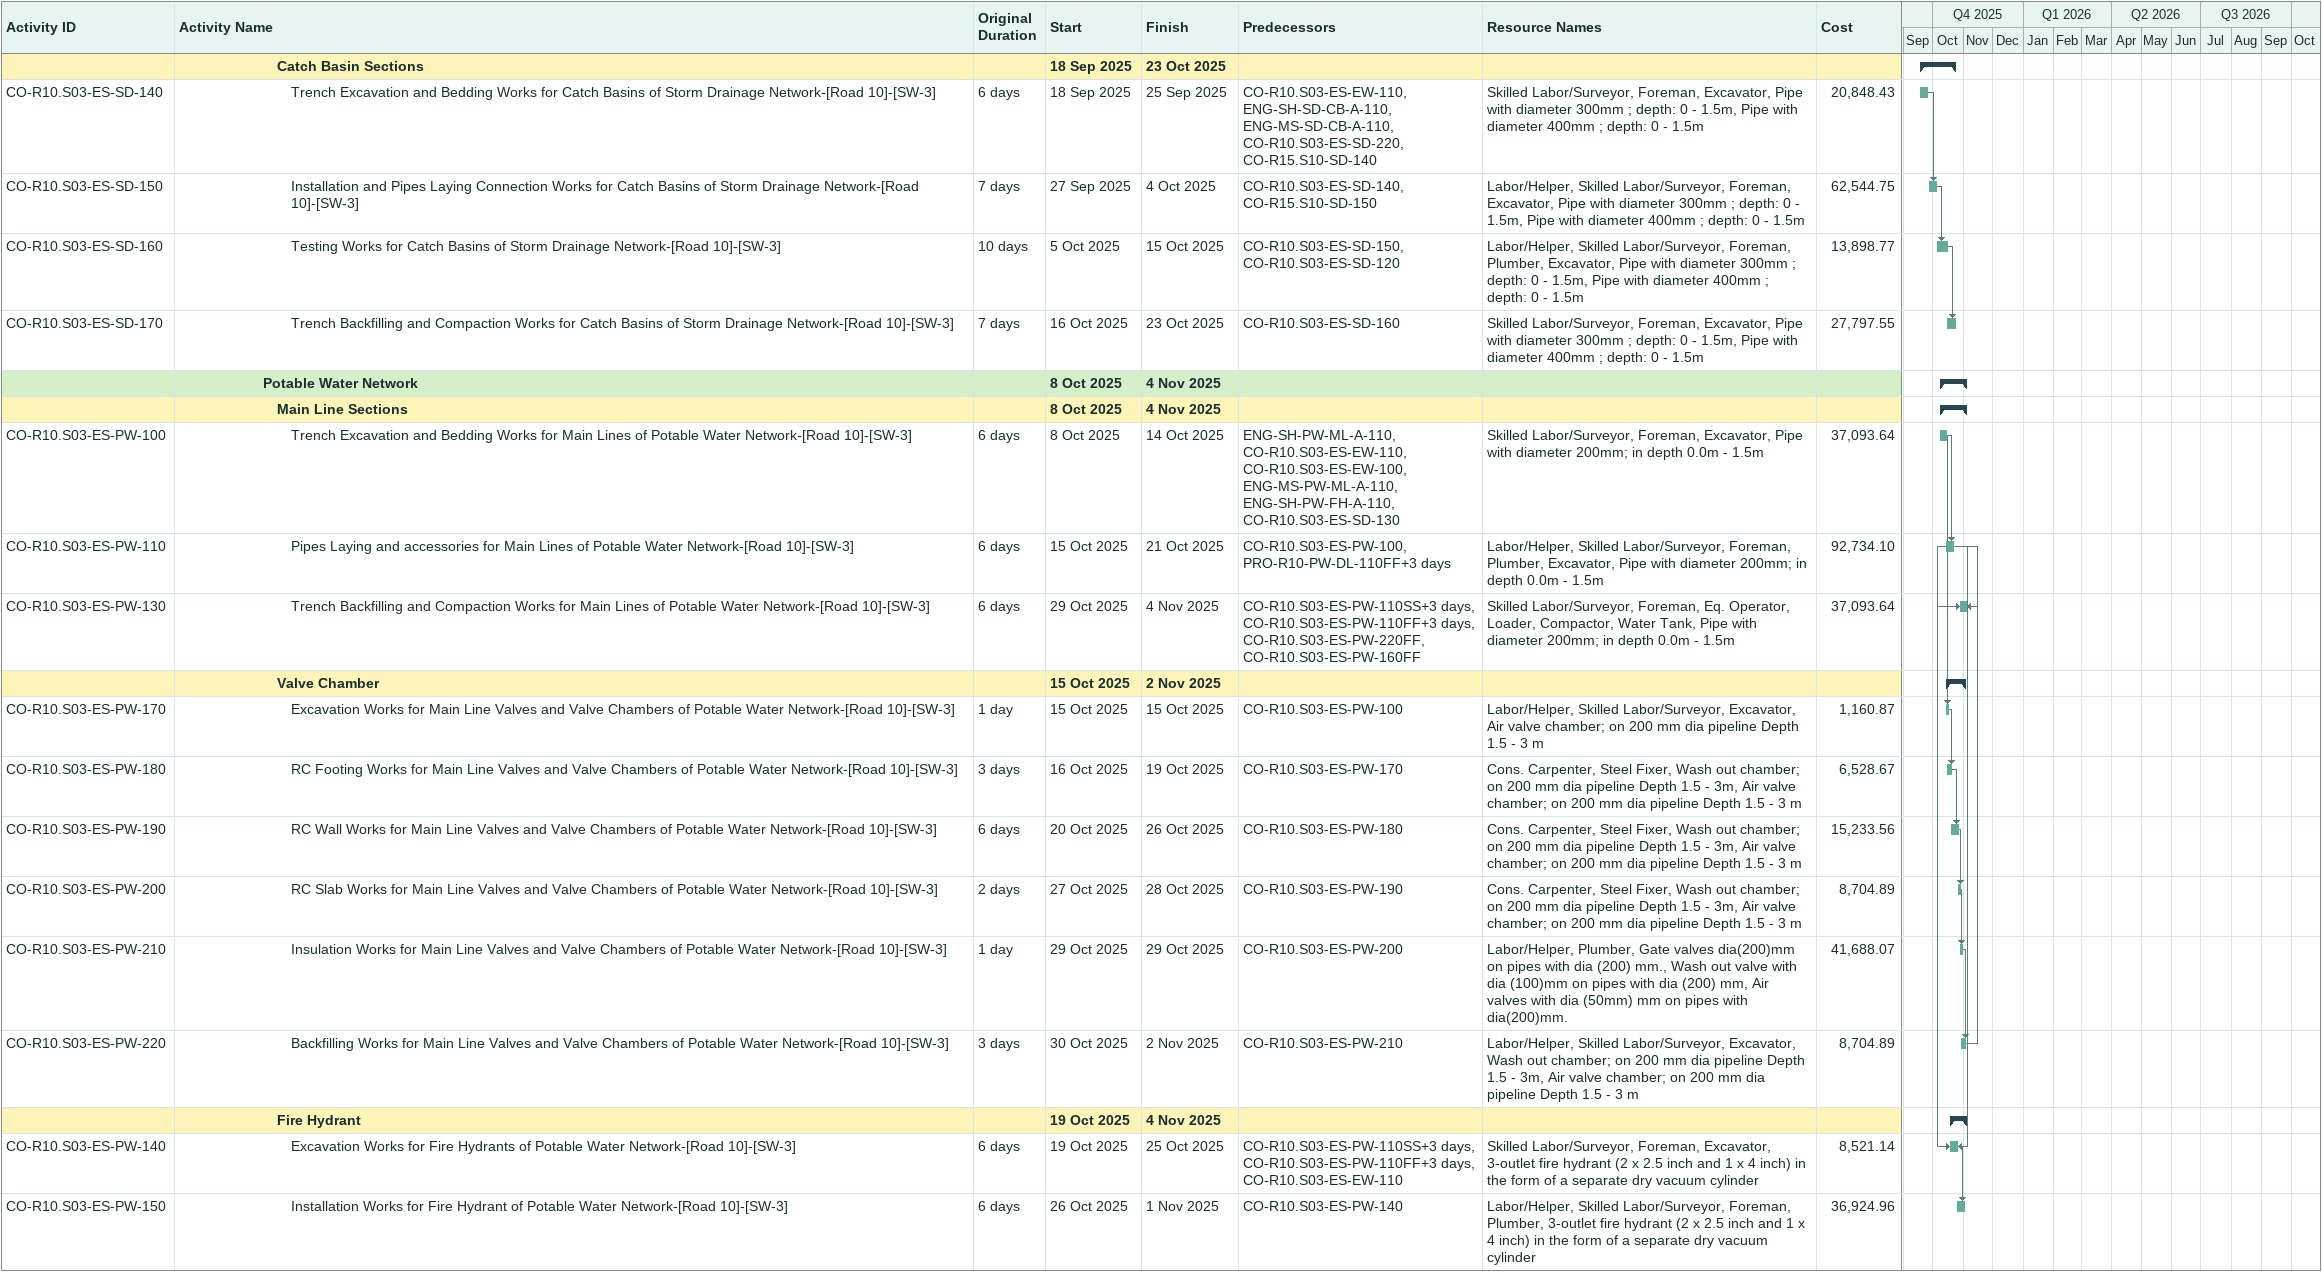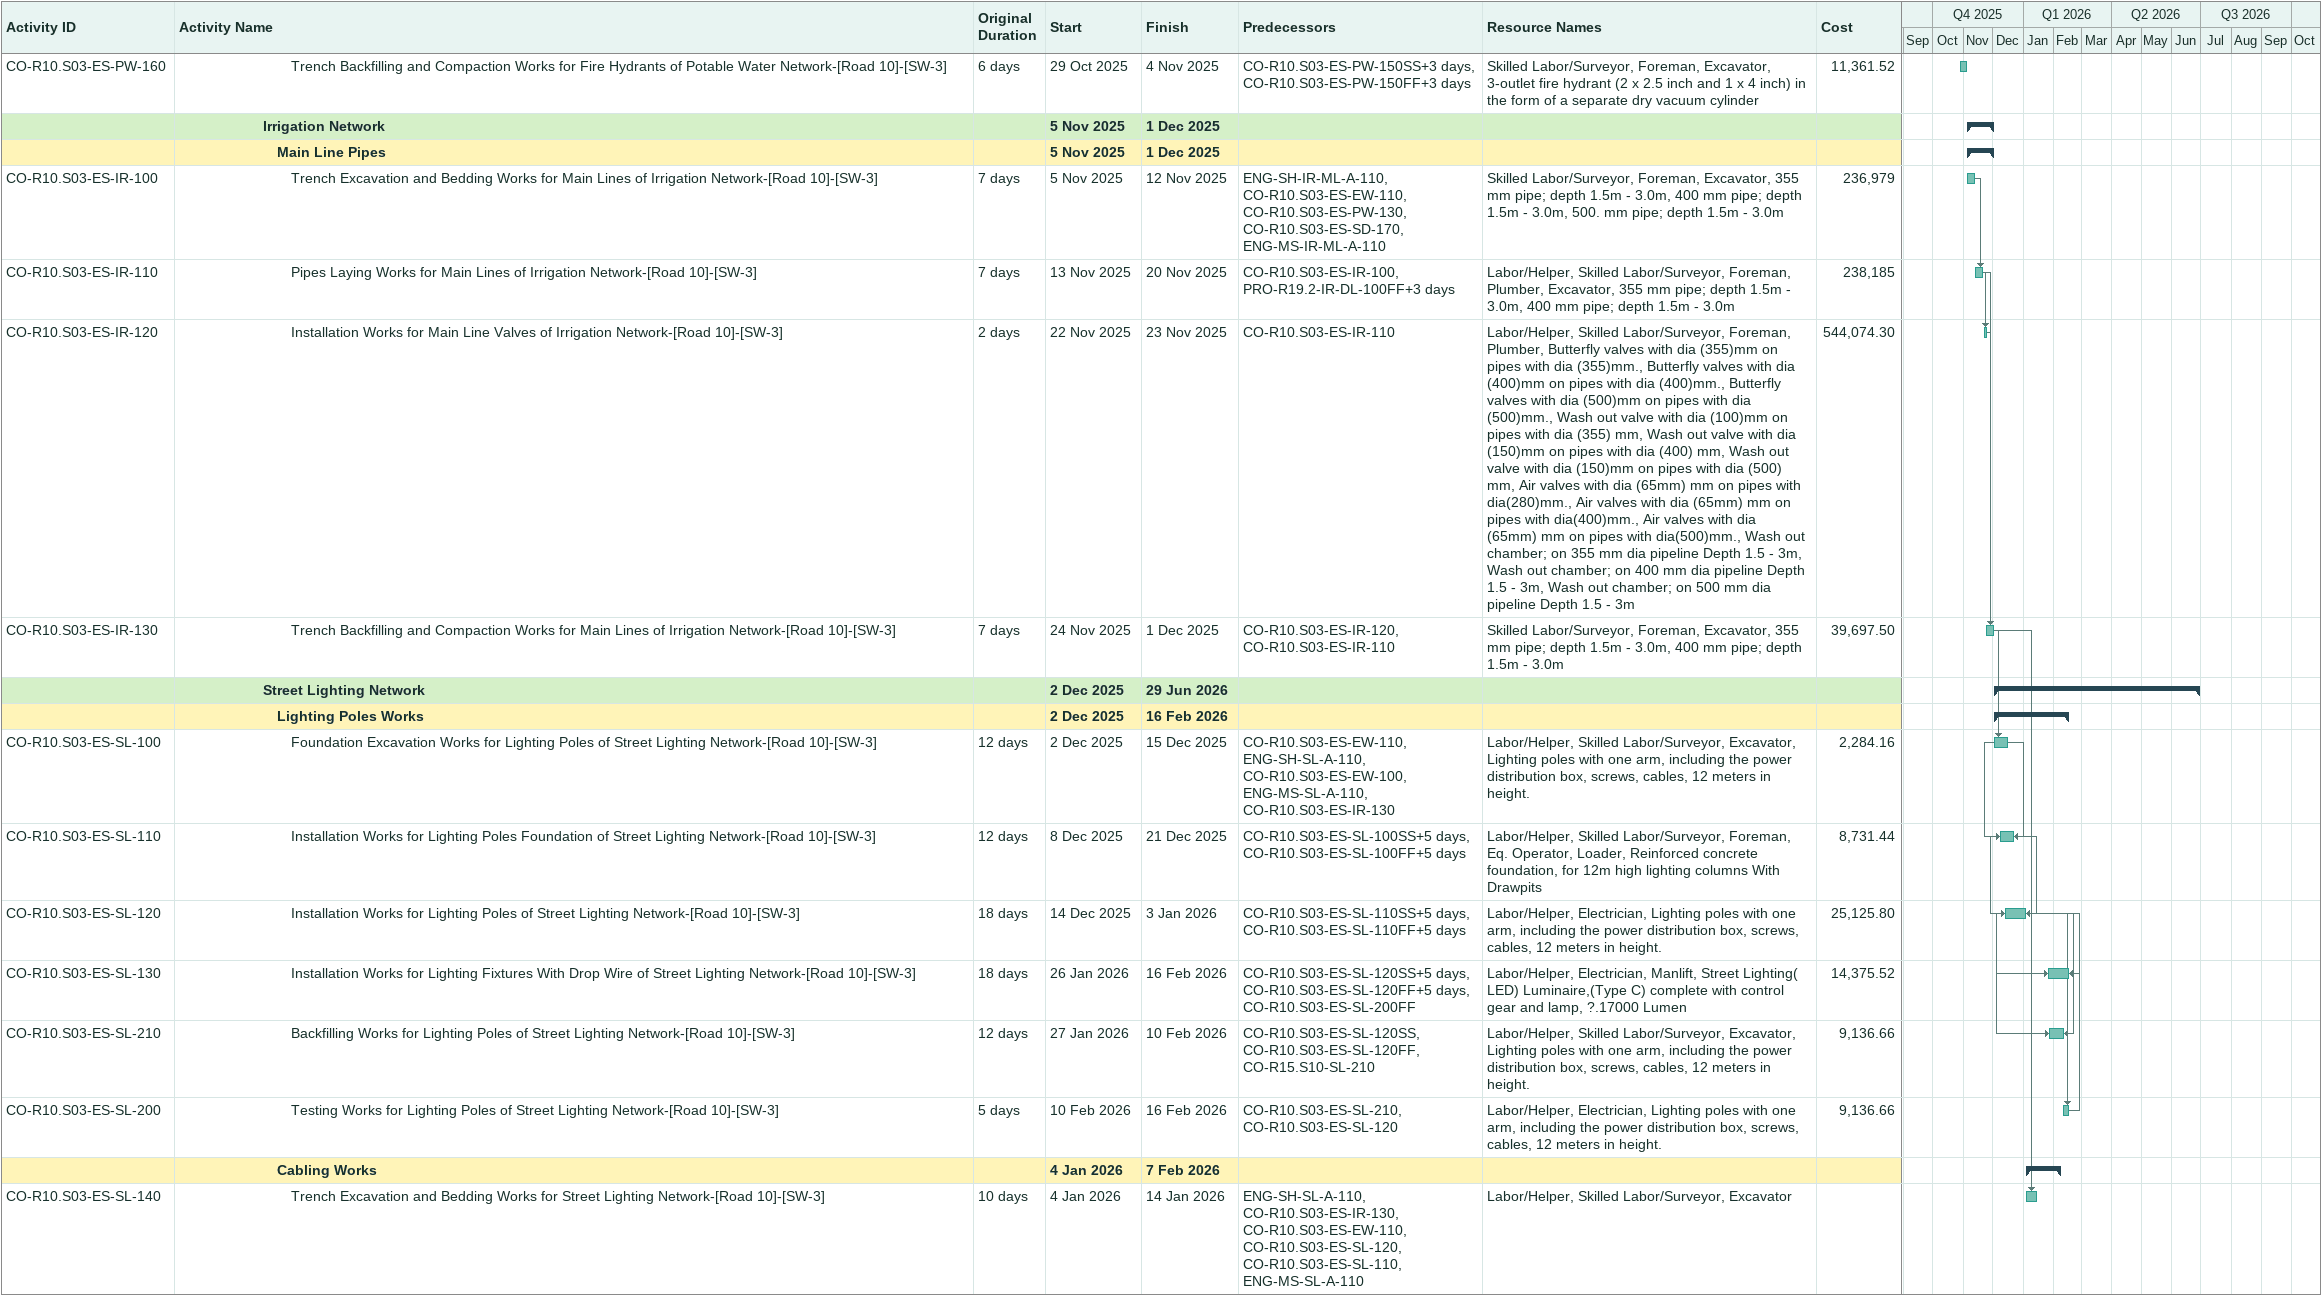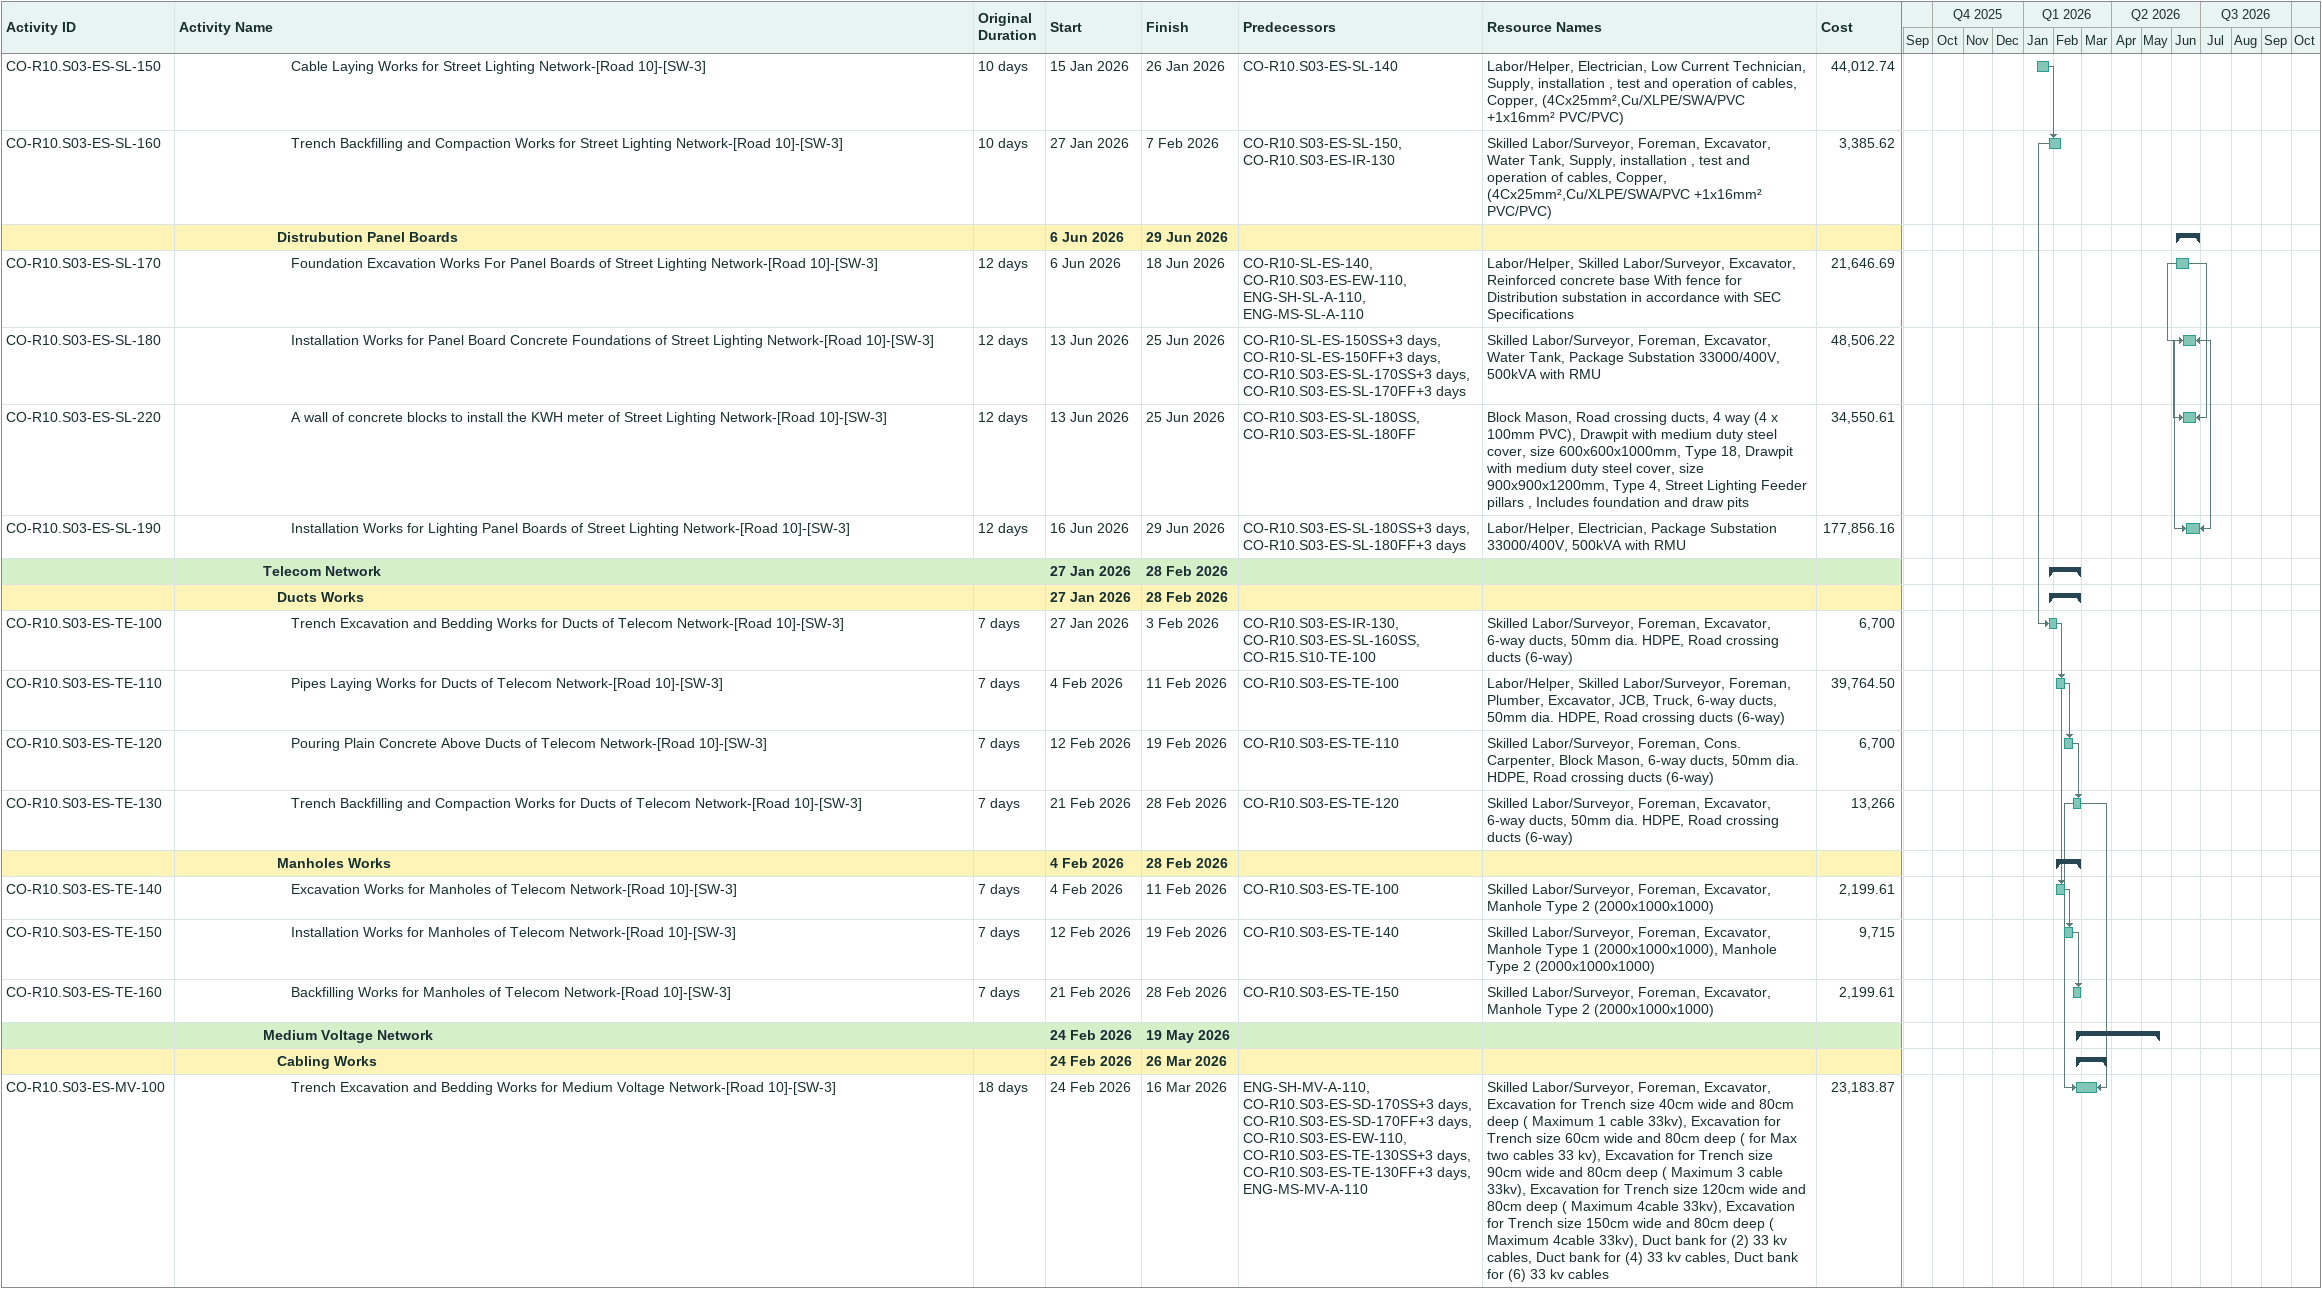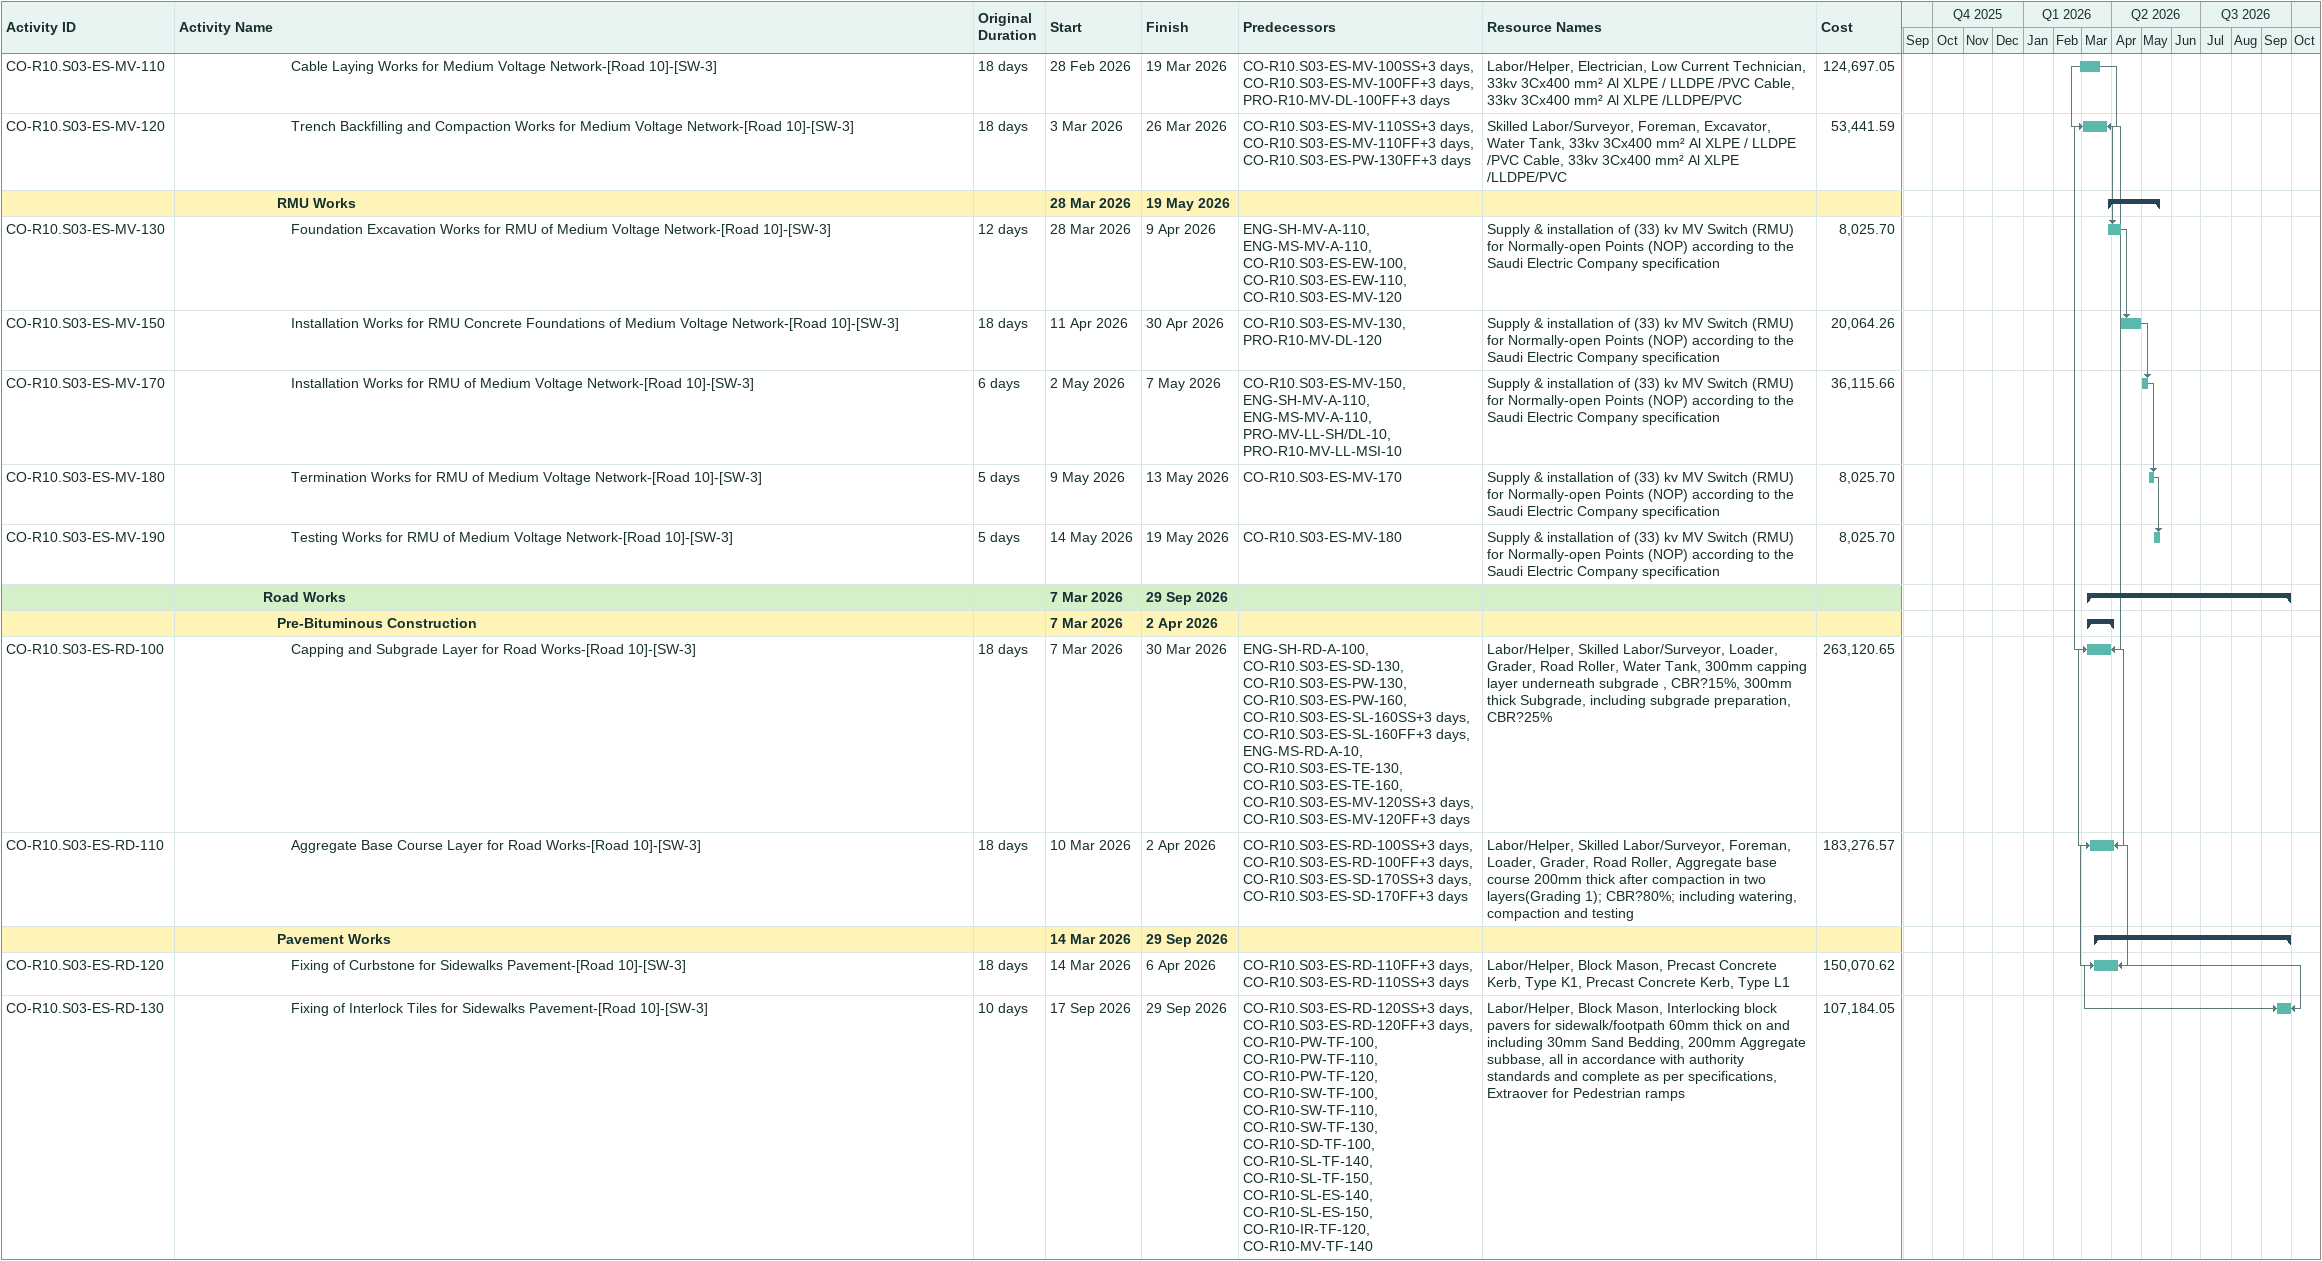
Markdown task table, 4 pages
| ID | Level | Task | Original duration | Start | Finish | Predecessors | Resources | Cost |
|---|---|---|---|---|---|---|---|---|
|  | 8 | **Catch Basin Sections** |  | 2025-09-18 | 2025-10-23 |  |  |  |
| CO-R10.S03-ES-SD-140 | 9 | Trench Excavation and Bedding Works for Catch Basins of Storm Drainage Network-[Road 10]-[SW-3] | 6d | 2025-09-18 | 2025-09-25 | CO-R10.S03-ES-EW-110, ENG-SH-SD-CB-A-110, ENG-MS-SD-CB-A-110, CO-R10.S03-ES-SD-220, CO-R15.S10-SD-140 | Skilled Labor/Surveyor, Foreman, Excavator, Pipe with diameter 300mm ; depth: 0 - 1.5m, Pipe with diameter 400mm ; depth: 0 - 1.5m | 20848.43 |
| CO-R10.S03-ES-SD-150 | 9 | Installation and Pipes Laying Connection Works for Catch Basins of Storm Drainage Network-[Road 10]-[SW-3] | 7d | 2025-09-27 | 2025-10-04 | CO-R10.S03-ES-SD-140, CO-R15.S10-SD-150 | Labor/Helper, Skilled Labor/Surveyor, Foreman, Excavator, Pipe with diameter 300mm ; depth: 0 - 1.5m, Pipe with diameter 400mm ; depth: 0 - 1.5m | 62544.75 |
| CO-R10.S03-ES-SD-160 | 9 | Testing Works for Catch Basins of Storm Drainage Network-[Road 10]-[SW-3] | 10d | 2025-10-05 | 2025-10-15 | CO-R10.S03-ES-SD-150, CO-R10.S03-ES-SD-120 | Labor/Helper, Skilled Labor/Surveyor, Foreman, Plumber, Excavator, Pipe with diameter 300mm ; depth: 0 - 1.5m, Pipe with diameter 400mm ; depth: 0 - 1.5m | 13898.77 |
| CO-R10.S03-ES-SD-170 | 9 | Trench Backfilling and Compaction Works for Catch Basins of Storm Drainage Network-[Road 10]-[SW-3] | 7d | 2025-10-16 | 2025-10-23 | CO-R10.S03-ES-SD-160 | Skilled Labor/Surveyor, Foreman, Excavator, Pipe with diameter 300mm ; depth: 0 - 1.5m, Pipe with diameter 400mm ; depth: 0 - 1.5m | 27797.55 |
|  | 7 | **Potable Water Network** |  | 2025-10-08 | 2025-11-04 |  |  |  |
|  | 8 | **Main Line Sections** |  | 2025-10-08 | 2025-11-04 |  |  |  |
| CO-R10.S03-ES-PW-100 | 9 | Trench Excavation and Bedding Works for Main Lines of Potable Water Network-[Road 10]-[SW-3] | 6d | 2025-10-08 | 2025-10-14 | ENG-SH-PW-ML-A-110, CO-R10.S03-ES-EW-110, CO-R10.S03-ES-EW-100, ENG-MS-PW-ML-A-110, ENG-SH-PW-FH-A-110, CO-R10.S03-ES-SD-130 | Skilled Labor/Surveyor, Foreman, Excavator, Pipe with diameter 200mm; in depth 0.0m - 1.5m | 37093.64 |
| CO-R10.S03-ES-PW-110 | 9 | Pipes Laying and accessories for Main Lines of Potable Water Network-[Road 10]-[SW-3] | 6d | 2025-10-15 | 2025-10-21 | CO-R10.S03-ES-PW-100, PRO-R10-PW-DL-110FF+3d | Labor/Helper, Skilled Labor/Surveyor, Foreman, Plumber, Excavator, Pipe with diameter 200mm; in depth 0.0m - 1.5m | 92734.10 |
| CO-R10.S03-ES-PW-130 | 9 | Trench Backfilling and Compaction Works for Main Lines of Potable Water Network-[Road 10]-[SW-3] | 6d | 2025-10-29 | 2025-11-04 | CO-R10.S03-ES-PW-110SS+3d, CO-R10.S03-ES-PW-110FF+3d, CO-R10.S03-ES-PW-220FF, CO-R10.S03-ES-PW-160FF | Skilled Labor/Surveyor, Foreman, Eq. Operator, Loader, Compactor, Water Tank, Pipe with diameter 200mm; in depth 0.0m - 1.5m | 37093.64 |
|  | 8 | **Valve Chamber** |  | 2025-10-15 | 2025-11-02 |  |  |  |
| CO-R10.S03-ES-PW-170 | 9 | Excavation Works for Main Line Valves and Valve Chambers of Potable Water Network-[Road 10]-[SW-3] | 1d | 2025-10-15 | 2025-10-15 | CO-R10.S03-ES-PW-100 | Labor/Helper, Skilled Labor/Surveyor, Excavator, Air valve chamber; on 200 mm dia pipeline Depth 1.5 - 3 m | 1160.87 |
| CO-R10.S03-ES-PW-180 | 9 | RC Footing Works for Main Line Valves and Valve Chambers of Potable Water Network-[Road 10]-[SW-3] | 3d | 2025-10-16 | 2025-10-19 | CO-R10.S03-ES-PW-170 | Cons. Carpenter, Steel Fixer, Wash out chamber; on 200 mm dia pipeline Depth 1.5 - 3m, Air valve chamber; on 200 mm dia pipeline Depth 1.5 - 3 m | 6528.67 |
| CO-R10.S03-ES-PW-190 | 9 | RC Wall Works for Main Line Valves and Valve Chambers of Potable Water Network-[Road 10]-[SW-3] | 6d | 2025-10-20 | 2025-10-26 | CO-R10.S03-ES-PW-180 | Cons. Carpenter, Steel Fixer, Wash out chamber; on 200 mm dia pipeline Depth 1.5 - 3m, Air valve chamber; on 200 mm dia pipeline Depth 1.5 - 3 m | 15233.56 |
| CO-R10.S03-ES-PW-200 | 9 | RC Slab Works for Main Line Valves and Valve Chambers of Potable Water Network-[Road 10]-[SW-3] | 2d | 2025-10-27 | 2025-10-28 | CO-R10.S03-ES-PW-190 | Cons. Carpenter, Steel Fixer, Wash out chamber; on 200 mm dia pipeline Depth 1.5 - 3m, Air valve chamber; on 200 mm dia pipeline Depth 1.5 - 3 m | 8704.89 |
| CO-R10.S03-ES-PW-210 | 9 | Insulation Works for Main Line Valves and Valve Chambers of Potable Water Network-[Road 10]-[SW-3] | 1d | 2025-10-29 | 2025-10-29 | CO-R10.S03-ES-PW-200 | Labor/Helper, Plumber, Gate valves dia(200)mm on pipes with dia (200) mm., Wash out valve with dia (100)mm on pipes with dia (200) mm, Air valves with dia (50mm) mm on pipes with dia(200)mm. | 41688.07 |
| CO-R10.S03-ES-PW-220 | 9 | Backfilling Works for Main Line Valves and Valve Chambers of Potable Water Network-[Road 10]-[SW-3] | 3d | 2025-10-30 | 2025-11-02 | CO-R10.S03-ES-PW-210 | Labor/Helper, Skilled Labor/Surveyor, Excavator, Wash out chamber; on 200 mm dia pipeline Depth 1.5 - 3m, Air valve chamber; on 200 mm dia pipeline Depth 1.5 - 3 m | 8704.89 |
|  | 8 | **Fire Hydrant** |  | 2025-10-19 | 2025-11-04 |  |  |  |
| CO-R10.S03-ES-PW-140 | 9 | Excavation Works for Fire Hydrants of Potable Water Network-[Road 10]-[SW-3] | 6d | 2025-10-19 | 2025-10-25 | CO-R10.S03-ES-PW-110SS+3d, CO-R10.S03-ES-PW-110FF+3d, CO-R10.S03-ES-EW-110 | Skilled Labor/Surveyor, Foreman, Excavator, 3-outlet fire hydrant (2 x 2.5 inch and 1 x 4 inch) in the form of a separate dry vacuum cylinder | 8521.14 |
| CO-R10.S03-ES-PW-150 | 9 | Installation Works for Fire Hydrant of Potable Water Network-[Road 10]-[SW-3] | 6d | 2025-10-26 | 2025-11-01 | CO-R10.S03-ES-PW-140 | Labor/Helper, Skilled Labor/Surveyor, Foreman, Plumber, 3-outlet fire hydrant (2 x 2.5 inch and 1 x 4 inch) in the form of a separate dry vacuum cylinder | 36924.96 |
| CO-R10.S03-ES-PW-160 | 9 | Trench Backfilling and Compaction Works for Fire Hydrants of Potable Water Network-[Road 10]-[SW-3] | 6d | 2025-10-29 | 2025-11-04 | CO-R10.S03-ES-PW-150SS+3d, CO-R10.S03-ES-PW-150FF+3d | Skilled Labor/Surveyor, Foreman, Excavator, 3-outlet fire hydrant (2 x 2.5 inch and 1 x 4 inch) in the form of a separate dry vacuum cylinder | 11361.52 |
|  | 7 | **Irrigation Network** |  | 2025-11-05 | 2025-12-01 |  |  |  |
|  | 8 | **Main Line Pipes** |  | 2025-11-05 | 2025-12-01 |  |  |  |
| CO-R10.S03-ES-IR-100 | 9 | Trench Excavation and Bedding Works for Main Lines of Irrigation Network-[Road 10]-[SW-3] | 7d | 2025-11-05 | 2025-11-12 | ENG-SH-IR-ML-A-110, CO-R10.S03-ES-EW-110, CO-R10.S03-ES-PW-130, CO-R10.S03-ES-SD-170, ENG-MS-IR-ML-A-110 | Skilled Labor/Surveyor, Foreman, Excavator, 355 mm pipe; depth 1.5m - 3.0m, 400 mm pipe; depth 1.5m - 3.0m, 500. mm pipe; depth 1.5m - 3.0m | 236979 |
| CO-R10.S03-ES-IR-110 | 9 | Pipes Laying Works for Main Lines of Irrigation Network-[Road 10]-[SW-3] | 7d | 2025-11-13 | 2025-11-20 | CO-R10.S03-ES-IR-100, PRO-R19.2-IR-DL-100FF+3d | Labor/Helper, Skilled Labor/Surveyor, Foreman, Plumber, Excavator, 355 mm pipe; depth 1.5m - 3.0m, 400 mm pipe; depth 1.5m - 3.0m | 238185 |
| CO-R10.S03-ES-IR-120 | 9 | Installation Works for Main Line Valves of Irrigation Network-[Road 10]-[SW-3] | 2d | 2025-11-22 | 2025-11-23 | CO-R10.S03-ES-IR-110 | Labor/Helper, Skilled Labor/Surveyor, Foreman, Plumber, Butterfly valves with dia (355)mm on pipes with dia (355)mm., Butterfly valves with dia (400)mm on pipes with dia (400)mm., Butterfly valves with dia (500)mm on pipes with dia (500)mm., Wash out valve with dia (100)mm on pipes with dia (355) mm, Wash out valve with dia (150)mm on pipes with dia (400) mm, Wash out valve with dia (150)mm on pipes with dia (500) mm, Air valves with dia (65mm) mm on pipes with dia(280)mm., Air valves with dia (65mm) mm on pipes with dia(400)mm., Air valves with dia (65mm) mm on pipes with dia(500)mm., Wash out chamber; on 355 mm dia pipeline Depth 1.5 - 3m, Wash out chamber; on 400 mm dia pipeline Depth 1.5 - 3m, Wash out chamber; on 500 mm dia pipeline Depth 1.5 - 3m | 544074.30 |
| CO-R10.S03-ES-IR-130 | 9 | Trench Backfilling and Compaction Works for Main Lines of Irrigation Network-[Road 10]-[SW-3] | 7d | 2025-11-24 | 2025-12-01 | CO-R10.S03-ES-IR-120, CO-R10.S03-ES-IR-110 | Skilled Labor/Surveyor, Foreman, Excavator, 355 mm pipe; depth 1.5m - 3.0m, 400 mm pipe; depth 1.5m - 3.0m | 39697.50 |
|  | 7 | **Street Lighting Network** |  | 2025-12-02 | 2026-06-29 |  |  |  |
|  | 8 | **Lighting Poles Works** |  | 2025-12-02 | 2026-02-16 |  |  |  |
| CO-R10.S03-ES-SL-100 | 9 | Foundation Excavation Works for Lighting Poles of Street Lighting Network-[Road 10]-[SW-3] | 12d | 2025-12-02 | 2025-12-15 | CO-R10.S03-ES-EW-110, ENG-SH-SL-A-110, CO-R10.S03-ES-EW-100, ENG-MS-SL-A-110, CO-R10.S03-ES-IR-130 | Labor/Helper, Skilled Labor/Surveyor, Excavator, Lighting poles with one arm, including the power distribution box, screws, cables, 12 meters in height. | 2284.16 |
| CO-R10.S03-ES-SL-110 | 9 | Installation Works for Lighting Poles Foundation of Street Lighting Network-[Road 10]-[SW-3] | 12d | 2025-12-08 | 2025-12-21 | CO-R10.S03-ES-SL-100SS+5d, CO-R10.S03-ES-SL-100FF+5d | Labor/Helper, Skilled Labor/Surveyor, Foreman, Eq. Operator, Loader, Reinforced concrete foundation, for 12m high lighting columns With Drawpits | 8731.44 |
| CO-R10.S03-ES-SL-120 | 9 | Installation Works for Lighting Poles of Street Lighting Network-[Road 10]-[SW-3] | 18d | 2025-12-14 | 2026-01-03 | CO-R10.S03-ES-SL-110SS+5d, CO-R10.S03-ES-SL-110FF+5d | Labor/Helper, Electrician, Lighting poles with one arm, including the power distribution box, screws, cables, 12 meters in height. | 25125.80 |
| CO-R10.S03-ES-SL-130 | 9 | Installation Works for Lighting Fixtures With Drop Wire of Street Lighting Network-[Road 10]-[SW-3] | 18d | 2026-01-26 | 2026-02-16 | CO-R10.S03-ES-SL-120SS+5d, CO-R10.S03-ES-SL-120FF+5d, CO-R10.S03-ES-SL-200FF | Labor/Helper, Electrician, Manlift, Street Lighting( LED) Luminaire,(Type C) complete with control gear and lamp, ?.17000 Lumen | 14375.52 |
| CO-R10.S03-ES-SL-210 | 9 | Backfilling Works for Lighting Poles of Street Lighting Network-[Road 10]-[SW-3] | 12d | 2026-01-27 | 2026-02-10 | CO-R10.S03-ES-SL-120SS, CO-R10.S03-ES-SL-120FF, CO-R15.S10-SL-210 | Labor/Helper, Skilled Labor/Surveyor, Excavator, Lighting poles with one arm, including the power distribution box, screws, cables, 12 meters in height. | 9136.66 |
| CO-R10.S03-ES-SL-200 | 9 | Testing Works for Lighting Poles of Street Lighting Network-[Road 10]-[SW-3] | 5d | 2026-02-10 | 2026-02-16 | CO-R10.S03-ES-SL-210, CO-R10.S03-ES-SL-120 | Labor/Helper, Electrician, Lighting poles with one arm, including the power distribution box, screws, cables, 12 meters in height. | 9136.66 |
|  | 8 | **Cabling Works** |  | 2026-01-04 | 2026-02-07 |  |  |  |
| CO-R10.S03-ES-SL-140 | 9 | Trench Excavation and Bedding Works for Street Lighting Network-[Road 10]-[SW-3] | 10d | 2026-01-04 | 2026-01-14 | ENG-SH-SL-A-110, CO-R10.S03-ES-IR-130, CO-R10.S03-ES-EW-110, CO-R10.S03-ES-SL-120, CO-R10.S03-ES-SL-110, ENG-MS-SL-A-110 | Labor/Helper, Skilled Labor/Surveyor, Excavator |  |
| CO-R10.S03-ES-SL-150 | 9 | Cable Laying Works for Street Lighting Network-[Road 10]-[SW-3] | 10d | 2026-01-15 | 2026-01-26 | CO-R10.S03-ES-SL-140 | Labor/Helper, Electrician, Low Current Technician, Supply, installation , test and operation of cables, Copper, (4Cx25mm²,Cu/XLPE/SWA/PVC +1x16mm² PVC/PVC) | 44012.74 |
| CO-R10.S03-ES-SL-160 | 9 | Trench Backfilling and Compaction Works for Street Lighting Network-[Road 10]-[SW-3] | 10d | 2026-01-27 | 2026-02-07 | CO-R10.S03-ES-SL-150, CO-R10.S03-ES-IR-130 | Skilled Labor/Surveyor, Foreman, Excavator, Water Tank, Supply, installation , test and operation of cables, Copper, (4Cx25mm²,Cu/XLPE/SWA/PVC +1x16mm² PVC/PVC) | 3385.62 |
|  | 8 | **Distrubution Panel Boards** |  | 2026-06-06 | 2026-06-29 |  |  |  |
| CO-R10.S03-ES-SL-170 | 9 | Foundation Excavation Works For Panel Boards of Street Lighting Network-[Road 10]-[SW-3] | 12d | 2026-06-06 | 2026-06-18 | CO-R10-SL-ES-140, CO-R10.S03-ES-EW-110, ENG-SH-SL-A-110, ENG-MS-SL-A-110 | Labor/Helper, Skilled Labor/Surveyor, Excavator, Reinforced concrete base With fence for Distribution substation in accordance with SEC Specifications | 21646.69 |
| CO-R10.S03-ES-SL-180 | 9 | Installation Works for Panel Board Concrete Foundations of Street Lighting Network-[Road 10]-[SW-3] | 12d | 2026-06-13 | 2026-06-25 | CO-R10-SL-ES-150SS+3d, CO-R10-SL-ES-150FF+3d, CO-R10.S03-ES-SL-170SS+3d, CO-R10.S03-ES-SL-170FF+3d | Skilled Labor/Surveyor, Foreman, Excavator, Water Tank, Package Substation 33000/400V, 500kVA with RMU | 48506.22 |
| CO-R10.S03-ES-SL-220 | 9 | A wall of concrete blocks to install the KWH meter of Street Lighting Network-[Road 10]-[SW-3] | 12d | 2026-06-13 | 2026-06-25 | CO-R10.S03-ES-SL-180SS, CO-R10.S03-ES-SL-180FF | Block Mason, Road crossing ducts, 4 way (4 x 100mm PVC), Drawpit with medium duty steel cover, size 600x600x1000mm, Type 18, Drawpit with medium duty steel cover, size 900x900x1200mm, Type 4, Street Lighting Feeder pillars , Includes foundation and draw pits | 34550.61 |
| CO-R10.S03-ES-SL-190 | 9 | Installation Works for Lighting Panel Boards of Street Lighting Network-[Road 10]-[SW-3] | 12d | 2026-06-16 | 2026-06-29 | CO-R10.S03-ES-SL-180SS+3d, CO-R10.S03-ES-SL-180FF+3d | Labor/Helper, Electrician, Package Substation 33000/400V, 500kVA with RMU | 177856.16 |
|  | 7 | **Telecom Network** |  | 2026-01-27 | 2026-02-28 |  |  |  |
|  | 8 | **Ducts Works** |  | 2026-01-27 | 2026-02-28 |  |  |  |
| CO-R10.S03-ES-TE-100 | 9 | Trench Excavation and Bedding Works for Ducts of Telecom Network-[Road 10]-[SW-3] | 7d | 2026-01-27 | 2026-02-03 | CO-R10.S03-ES-IR-130, CO-R10.S03-ES-SL-160SS, CO-R15.S10-TE-100 | Skilled Labor/Surveyor, Foreman, Excavator, 6-way ducts, 50mm dia. HDPE, Road crossing ducts (6-way) | 6700 |
| CO-R10.S03-ES-TE-110 | 9 | Pipes Laying Works for Ducts of Telecom Network-[Road 10]-[SW-3] | 7d | 2026-02-04 | 2026-02-11 | CO-R10.S03-ES-TE-100 | Labor/Helper, Skilled Labor/Surveyor, Foreman, Plumber, Excavator, JCB, Truck, 6-way ducts, 50mm dia. HDPE, Road crossing ducts (6-way) | 39764.50 |
| CO-R10.S03-ES-TE-120 | 9 | Pouring Plain Concrete Above Ducts of Telecom Network-[Road 10]-[SW-3] | 7d | 2026-02-12 | 2026-02-19 | CO-R10.S03-ES-TE-110 | Skilled Labor/Surveyor, Foreman, Cons. Carpenter, Block Mason, 6-way ducts, 50mm dia. HDPE, Road crossing ducts (6-way) | 6700 |
| CO-R10.S03-ES-TE-130 | 9 | Trench Backfilling and Compaction Works for Ducts of Telecom Network-[Road 10]-[SW-3] | 7d | 2026-02-21 | 2026-02-28 | CO-R10.S03-ES-TE-120 | Skilled Labor/Surveyor, Foreman, Excavator, 6-way ducts, 50mm dia. HDPE, Road crossing ducts (6-way) | 13266 |
|  | 8 | **Manholes Works** |  | 2026-02-04 | 2026-02-28 |  |  |  |
| CO-R10.S03-ES-TE-140 | 9 | Excavation Works for Manholes of Telecom Network-[Road 10]-[SW-3] | 7d | 2026-02-04 | 2026-02-11 | CO-R10.S03-ES-TE-100 | Skilled Labor/Surveyor, Foreman, Excavator, Manhole Type 2 (2000x1000x1000) | 2199.61 |
| CO-R10.S03-ES-TE-150 | 9 | Installation Works for Manholes of Telecom Network-[Road 10]-[SW-3] | 7d | 2026-02-12 | 2026-02-19 | CO-R10.S03-ES-TE-140 | Skilled Labor/Surveyor, Foreman, Excavator, Manhole Type 1 (2000x1000x1000), Manhole Type 2 (2000x1000x1000) | 9715 |
| CO-R10.S03-ES-TE-160 | 9 | Backfilling Works for Manholes of Telecom Network-[Road 10]-[SW-3] | 7d | 2026-02-21 | 2026-02-28 | CO-R10.S03-ES-TE-150 | Skilled Labor/Surveyor, Foreman, Excavator, Manhole Type 2 (2000x1000x1000) | 2199.61 |
|  | 7 | **Medium Voltage Network** |  | 2026-02-24 | 2026-05-19 |  |  |  |
|  | 8 | **Cabling Works** |  | 2026-02-24 | 2026-03-26 |  |  |  |
| CO-R10.S03-ES-MV-100 | 9 | Trench Excavation and Bedding Works for Medium Voltage Network-[Road 10]-[SW-3] | 18d | 2026-02-24 | 2026-03-16 | ENG-SH-MV-A-110, CO-R10.S03-ES-SD-170SS+3d, CO-R10.S03-ES-SD-170FF+3d, CO-R10.S03-ES-EW-110, CO-R10.S03-ES-TE-130SS+3d, CO-R10.S03-ES-TE-130FF+3d, ENG-MS-MV-A-110 | Skilled Labor/Surveyor, Foreman, Excavator, Excavation for Trench size 40cm wide and 80cm deep ( Maximum 1 cable 33kv), Excavation for Trench size 60cm wide and 80cm deep ( for Max two cables 33 kv), Excavation for Trench size 90cm wide and 80cm deep ( Maximum 3 cable 33kv), Excavation for Trench size 120cm wide and 80cm deep ( Maximum 4cable 33kv), Excavation for Trench size 150cm wide and 80cm deep ( Maximum 4cable 33kv), Duct bank for (2) 33 kv cables, Duct bank for (4) 33 kv cables, Duct bank for (6) 33 kv cables | 23183.87 |
| CO-R10.S03-ES-MV-110 | 9 | Cable Laying Works for Medium Voltage Network-[Road 10]-[SW-3] | 18d | 2026-02-28 | 2026-03-19 | CO-R10.S03-ES-MV-100SS+3d, CO-R10.S03-ES-MV-100FF+3d, PRO-R10-MV-DL-100FF+3d | Labor/Helper, Electrician, Low Current Technician, 33kv 3Cx400 mm² Al XLPE / LLDPE /PVC Cable, 33kv 3Cx400 mm² Al XLPE /LLDPE/PVC | 124697.05 |
| CO-R10.S03-ES-MV-120 | 9 | Trench Backfilling and Compaction Works for Medium Voltage Network-[Road 10]-[SW-3] | 18d | 2026-03-03 | 2026-03-26 | CO-R10.S03-ES-MV-110SS+3d, CO-R10.S03-ES-MV-110FF+3d, CO-R10.S03-ES-PW-130FF+3d | Skilled Labor/Surveyor, Foreman, Excavator, Water Tank, 33kv 3Cx400 mm² Al XLPE / LLDPE /PVC Cable, 33kv 3Cx400 mm² Al XLPE /LLDPE/PVC | 53441.59 |
|  | 8 | **RMU Works** |  | 2026-03-28 | 2026-05-19 |  |  |  |
| CO-R10.S03-ES-MV-130 | 9 | Foundation Excavation Works for RMU of Medium Voltage Network-[Road 10]-[SW-3] | 12d | 2026-03-28 | 2026-04-09 | ENG-SH-MV-A-110, ENG-MS-MV-A-110, CO-R10.S03-ES-EW-100, CO-R10.S03-ES-EW-110, CO-R10.S03-ES-MV-120 | Supply & installation of (33) kv MV Switch (RMU) for Normally-open Points (NOP) according to the Saudi Electric Company specification | 8025.70 |
| CO-R10.S03-ES-MV-150 | 9 | Installation Works for RMU Concrete Foundations of Medium Voltage Network-[Road 10]-[SW-3] | 18d | 2026-04-11 | 2026-04-30 | CO-R10.S03-ES-MV-130, PRO-R10-MV-DL-120 | Supply & installation of (33) kv MV Switch (RMU) for Normally-open Points (NOP) according to the Saudi Electric Company specification | 20064.26 |
| CO-R10.S03-ES-MV-170 | 9 | Installation Works for RMU of Medium Voltage Network-[Road 10]-[SW-3] | 6d | 2026-05-02 | 2026-05-07 | CO-R10.S03-ES-MV-150, ENG-SH-MV-A-110, ENG-MS-MV-A-110, PRO-MV-LL-SH/DL-10, PRO-R10-MV-LL-MSI-10 | Supply & installation of (33) kv MV Switch (RMU) for Normally-open Points (NOP) according to the Saudi Electric Company specification | 36115.66 |
| CO-R10.S03-ES-MV-180 | 9 | Termination Works for RMU of Medium Voltage Network-[Road 10]-[SW-3] | 5d | 2026-05-09 | 2026-05-13 | CO-R10.S03-ES-MV-170 | Supply & installation of (33) kv MV Switch (RMU) for Normally-open Points (NOP) according to the Saudi Electric Company specification | 8025.70 |
| CO-R10.S03-ES-MV-190 | 9 | Testing Works for RMU of Medium Voltage Network-[Road 10]-[SW-3] | 5d | 2026-05-14 | 2026-05-19 | CO-R10.S03-ES-MV-180 | Supply & installation of (33) kv MV Switch (RMU) for Normally-open Points (NOP) according to the Saudi Electric Company specification | 8025.70 |
|  | 7 | **Road Works** |  | 2026-03-07 | 2026-09-29 |  |  |  |
|  | 8 | **Pre-Bituminous Construction** |  | 2026-03-07 | 2026-04-02 |  |  |  |
| CO-R10.S03-ES-RD-100 | 9 | Capping and Subgrade Layer for Road Works-[Road 10]-[SW-3] | 18d | 2026-03-07 | 2026-03-30 | ENG-SH-RD-A-100, CO-R10.S03-ES-SD-130, CO-R10.S03-ES-PW-130, CO-R10.S03-ES-PW-160, CO-R10.S03-ES-SL-160SS+3d, CO-R10.S03-ES-SL-160FF+3d, ENG-MS-RD-A-10, CO-R10.S03-ES-TE-130, CO-R10.S03-ES-TE-160, CO-R10.S03-ES-MV-120SS+3d, CO-R10.S03-ES-MV-120FF+3d | Labor/Helper, Skilled Labor/Surveyor, Loader, Grader, Road Roller, Water Tank, 300mm capping layer underneath subgrade , CBR?15%, 300mm thick Subgrade, including subgrade preparation, CBR?25% | 263120.65 |
| CO-R10.S03-ES-RD-110 | 9 | Aggregate Base Course Layer for Road Works-[Road 10]-[SW-3] | 18d | 2026-03-10 | 2026-04-02 | CO-R10.S03-ES-RD-100SS+3d, CO-R10.S03-ES-RD-100FF+3d, CO-R10.S03-ES-SD-170SS+3d, CO-R10.S03-ES-SD-170FF+3d | Labor/Helper, Skilled Labor/Surveyor, Foreman, Loader, Grader, Road Roller, Aggregate base course 200mm thick after compaction in two layers(Grading 1); CBR?80%; including watering, compaction and testing | 183276.57 |
|  | 8 | **Pavement Works** |  | 2026-03-14 | 2026-09-29 |  |  |  |
| CO-R10.S03-ES-RD-120 | 9 | Fixing of Curbstone for Sidewalks Pavement-[Road 10]-[SW-3] | 18d | 2026-03-14 | 2026-04-06 | CO-R10.S03-ES-RD-110FF+3d, CO-R10.S03-ES-RD-110SS+3d | Labor/Helper, Block Mason, Precast Concrete Kerb, Type K1, Precast Concrete Kerb, Type L1 | 150070.62 |
| CO-R10.S03-ES-RD-130 | 9 | Fixing of Interlock Tiles for Sidewalks Pavement-[Road 10]-[SW-3] | 10d | 2026-09-17 | 2026-09-29 | CO-R10.S03-ES-RD-120SS+3d, CO-R10.S03-ES-RD-120FF+3d, CO-R10-PW-TF-100, CO-R10-PW-TF-110, CO-R10-PW-TF-120, CO-R10-SW-TF-100, CO-R10-SW-TF-110, CO-R10-SW-TF-130, CO-R10-SD-TF-100, CO-R10-SL-TF-140, CO-R10-SL-TF-150, CO-R10-SL-ES-140, CO-R10-SL-ES-150, CO-R10-IR-TF-120, CO-R10-MV-TF-140 | Labor/Helper, Block Mason, Interlocking block pavers for sidewalk/footpath 60mm thick on and including 30mm Sand Bedding, 200mm Aggregate subbase, all in accordance with authority standards and complete as per specifications, Extraover for Pedestrian ramps | 107184.05 |
